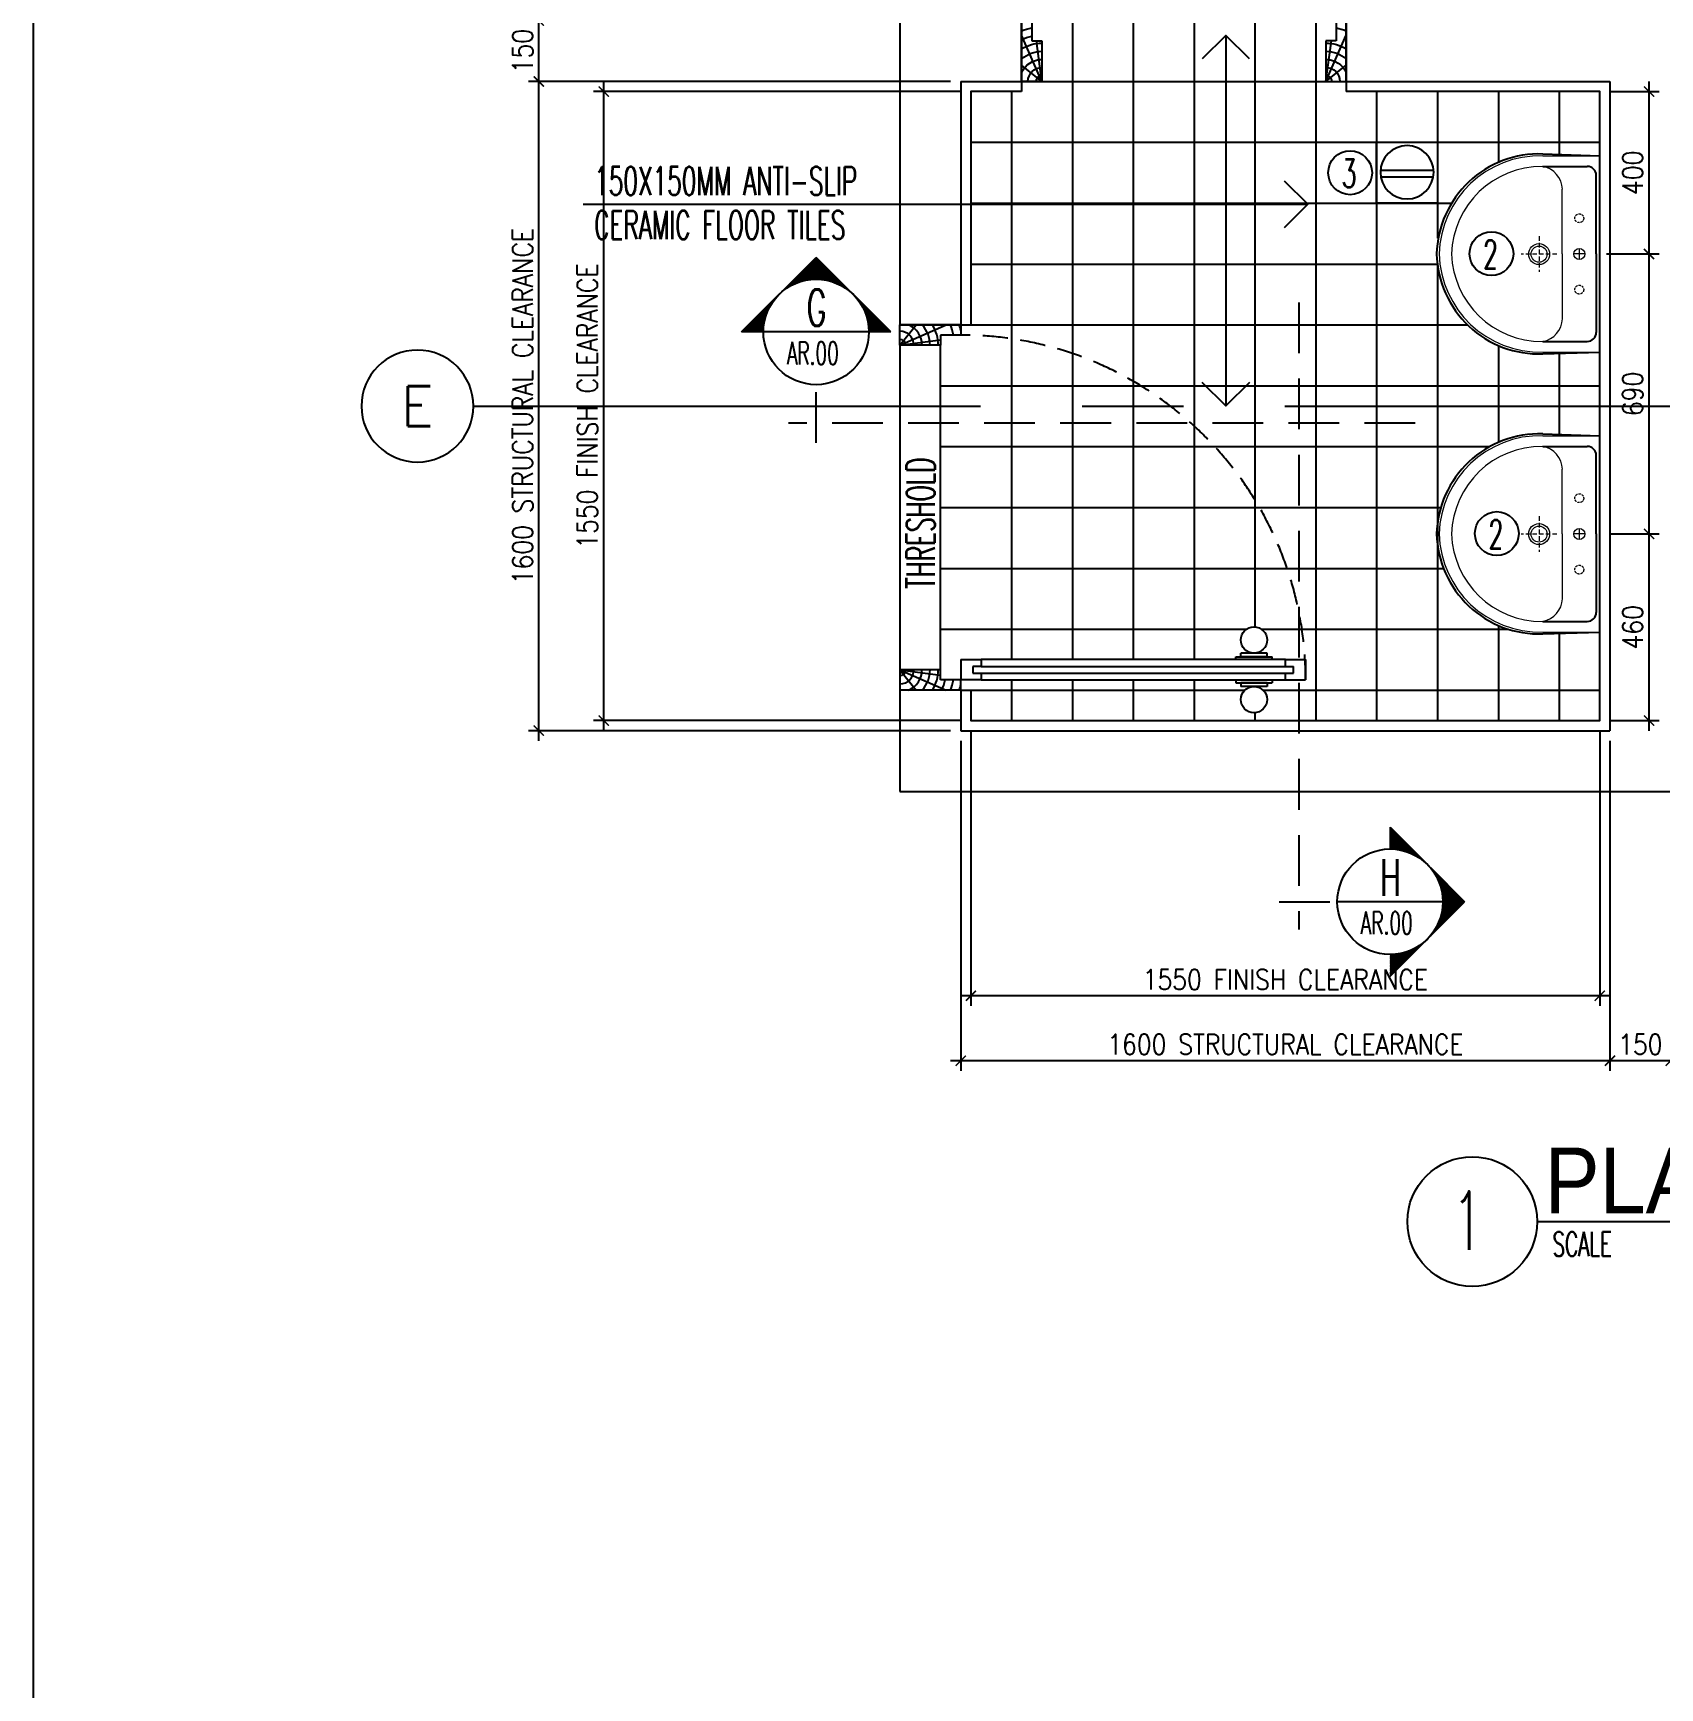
# Model space of a CAD drawing. Extents: x -233600 to -204723, y 196485 to 216410.
# Drawn here: x -233600 to -229590, y 208932 to 213010 of the extents above; entities that cross this region are included whole.
import ezdxf
from ezdxf.enums import TextEntityAlignment as Align

# ---------------------------------------------------------------- set-up
doc = ezdxf.new("R2010")
doc.units = 0
doc.header["$LTSCALE"] = 500
doc.header["$MEASUREMENT"] = 0
for name, pattern in [('CENTERX2', [4, 2.5, -0.5, 0.5, -0.5]), ('DASHED', [0.75, 0.5, -0.25]), ('HIDDEN', [0.375, 0.25, -0.125])]:
    doc.linetypes.add(name, pattern=pattern)
doc.layers.get('0').update_dxf_attribs({"linetype": 'CONTINUOUS'})
doc.layers.get('DEFPOINTS').update_dxf_attribs({"linetype": 'CONTINUOUS'})
for name, color, linetype in [('AX-CR', 2, 'CONTINUOUS'), ('AX-TXT', 2, 'CONTINUOUS'), ('AXES', 11, 'CENTERX2'), ('DIM-NEW', 4, 'CONTINUOUS'), ('Dimout', 4, 'CONTINUOUS'), ('DOOR', 2, 'CONTINUOUS'), ('DW', 7, 'CONTINUOUS'), ('ELE', 3, 'CONTINUOUS'), ('ELEV-MARK', 6, 'CONTINUOUS'), ('FIX', 2, 'CONTINUOUS'), ('Plaster', 7, 'CONTINUOUS'), ('SANI', 2, 'CONTINUOUS'), ('Tile', 5, 'CONTINUOUS'), ('TITLE', 1, 'CONTINUOUS'), ('TXT', 2, 'CONTINUOUS'), ('TXT1', 2, 'CONTINUOUS'), ('WALL', 6, 'CONTINUOUS'), ('WallPartition', 2, 'CONTINUOUS')]:
    doc.layers.add(name, color=color, linetype=linetype)
doc.styles.add('DIM', font='simplex.shx', dxfattribs={"width": 0.85})
doc.styles.add('ROMANS', font='romans.shx', dxfattribs={"width": 0.6})
doc.styles.add('TTXT', font='swisse.ttf', dxfattribs={"width": 0.9})
doc.dimstyles.new('DIM1-25', dxfattribs={"dimscale": 25, "dimtxt": 2, "dimasz": 1, "dimexe": 1, "dimexo": 1, "dimgap": 0.6, "dimtad": 1, "dimdec": 0, "dimdsep": 46, "dimtxsty": 'DIM', "dimblk1": 'ARCHTICK', "dimblk2": 'ARCHTICK', "dimsah": 1, "dimcen": 0.09, "dimdle": 1, "dimclrd": 256, "dimclrt": 2, "dimadec": 0, "dimazin": 0, "dimtfac": 1, "dimtdec": 0, "dimtix": 1, "dimtmove": 1, "dimatfit": 3, "dimldrblk": 'ARCHTICK', "dimfxl": 0, "dimtvp": 2, "dimtolj": 1, "dimtzin": 0, "dimarcsym": 0})

# ---------------------------------------------------------------- blocks, each defined once
blk = doc.blocks.new('A0-BOX')
at = {"layer": 'TITLE'}
blk.add_line((0, 79.7), (0, 0), dxfattribs=at)
blk = doc.blocks.new('_ARCHTICK')
at = {"color": 0, "linetype": 'ByBlock', "const_width": 0.15}
blk.add_lwpolyline([(-0.5, -0.5), (0.5, 0.5)], dxfattribs=at)
blk = doc.blocks.new('*D58')
at = {"layer": 'DEFPOINTS', "color": 0}
for p in [(-229713.6, 211290.9), (-229563.6, 211290.9), (-229713.6, 210477.6)]:
    blk.add_point(p, dxfattribs=at)
at = {"layer": 'Dimout', "color": 0, "lineweight": -2}
for p, q in [((-229713.6, 211265.9), (-229713.6, 210452.6)), ((-229563.6, 211265.9), (-229563.6, 210452.6))]:
    blk.add_line(p, q, dxfattribs=at)
at = {"layer": 'Dimout', "lineweight": -2}
blk.add_line((-229538.6, 210477.6), (-229738.6, 210477.6), dxfattribs=at)
at = {"layer": 'Dimout', "lineweight": -2, "xscale": 25, "yscale": 25, "zscale": 25, "rotation": 180}
blk.add_blockref('_ARCHTICK', (-229713.6, 210477.6), dxfattribs=at)
at = {"layer": 'Dimout', "lineweight": -2, "xscale": 25, "yscale": 25, "zscale": 25}
blk.add_blockref('_ARCHTICK', (-229563.6, 210477.6), dxfattribs=at)
at = {"layer": 'Dimout', "color": 2, "insert": (-229638.6, 210517.6), "char_height": 50, "attachment_point": 5, "style": 'DIM'}
blk.add_mtext('\\A1;150', dxfattribs=at)
blk = doc.blocks.new('DOOR80')
at = {"layer": 'DOOR', "color": 0, "linetype": 'ByBlock'}
for p, q in [((-75, 850), (-75, 900)), ((-75, 900), (-25, 900)), ((-25, 900), (-75, 900)), ((-25, 850), (-25, 900)), ((-58, 850), (-58, 870)), ((-42, 870), (-58, 870)), ((-42, 850), (-42, 870)), ((-82.2, 727.6), (-82.2, 817.6)), ((-75, 817.6), (-82.2, 817.6)), ((-58, 850), (-75, 850)), ((-25, 850), (-42, 850)), ((-25, 817.6), (-17.8, 817.6)), ((-17.8, 727.6), (-17.8, 817.6)), ((-91.2, 805), (-91.2, 740.2)), ((-82.2, 805), (-91.2, 805)), ((-82.2, 805), (-82.2, 740.2)), ((-17.8, 805), (-17.8, 740.2)), ((-17.8, 805), (-8.8, 805)), ((-8.8, 805), (-8.8, 740.2)), ((-82.2, 740.2), (-91.2, 740.2)), ((-17.8, 740.2), (-8.8, 740.2)), ((-75, 727.6), (-82.2, 727.6)), ((-25, 727.6), (-17.8, 727.6)), ((-75, 200), (-58, 200)), ((-75, 150), (-75, 200)), ((-58, 200), (-58, 180)), ((-58, 180), (-42, 180)), ((-42, 200), (-25, 200)), ((-42, 180), (-42, 200)), ((-25, 200), (-25, 150)), ((-800, 150), (-800, 0)), ((-800, 150), (-775, 150)), ((-800, 0), (-800, 150)), ((-775, 150), (-775, 100)), ((-75, 150), (-25, 150)), ((0, 150), (-25, 150)), ((-25, 150), (-25, 100)), ((0, 0), (0, 150)), ((0, 150), (0, 0)), ((-775, 100), (-750, 100)), ((-750, 100), (-750, 0)), ((-50, 100), (-50, 0)), ((-25, 100), (-50, 100)), ((-750, 0), (-800, 0)), ((-50, 0), (0, 0))]:
    blk.add_line(p, q, dxfattribs=at)
at = {"layer": 'DOOR', "linetype": 'ByBlock'}
for p, q in [((-75, 850), (-75, 200)), ((-58, 200), (-58, 850)), ((-42, 200), (-42, 850)), ((-25, 200), (-25, 850))]:
    blk.add_line(p, q, dxfattribs=at)
at = {"layer": 'DOOR', "color": 9, "linetype": 'ByBlock'}
for p, q in [((-750, 0), (-800, 113.7)), ((-750, 0), (-763.4, 100)), ((-50, 0), (0, 113.7)), ((-50, 0), (-36.6, 100)), ((-750, 0), (-800, 40.1)), ((-50, 0), (0, 40.1))]:
    blk.add_line(p, q, dxfattribs=at)
at = {"layer": 'DOOR', "color": 0, "linetype": 'ByBlock'}
for centre in [(-123.5, 772.6), (23.5, 772.6)]:
    blk.add_circle(centre, 32.4, dxfattribs=at)
at = {"layer": 'DOOR', "linetype": 'HIDDEN', "ltscale": 0.5}
blk.add_arc((-25, 150), 750, 90, 180, dxfattribs=at)
at = {"layer": 'DOOR', "color": 9, "linetype": 'ByBlock'}
for centre, radius, start, end in [((-750, 0), 154.4, 103.7142, 108.8947), ((-750, 0), 134.4, 100.72, 111.8402), ((-50, 0), 134.4, 68.1598, 79.28), ((-50, 0), 154.4, 71.1053, 76.2858), ((-750, 0), 94.4, 90, 121.9818), ((-50, 0), 94.4, 58.0182, 90), ((-50, 0), 114.4, 64.0838, 77.3774), ((-750, 0), 74.4, 90, 132.2236), ((-750, 0), 54.4, 90, 156.7926), ((-50, 0), 74.4, 47.7764, 90), ((-50, 0), 54.4, 23.2074, 90), ((-750, 0), 34.4, 90, 180), ((-750, 0), 14.4, 90, 180), ((-50, 0), 34.4, 0, 90), ((-50, 0), 14.4, 0, 90)]:
    blk.add_arc(centre, radius, start, end, dxfattribs=at)
blk = doc.blocks.new('A$C67076F16')
at = {"layer": 'DIM-NEW'}
for p, q in [((0.0138, 0.1136), (0.1863, 0.1136)), ((0.0127, 0.0913), (0.1876, 0.0913))]:
    blk.add_line(p, q, dxfattribs=at)
at = {"layer": 'DW'}
blk.add_lwpolyline([(0, 0.2), (0, 0), (0.2, 0), (0.2, 0.2)], close=True, dxfattribs=at)
at = {"layer": 'FIX', "color": 2}
blk.add_circle((0.1, 0.0983), 0.0876, dxfattribs=at)
blk = doc.blocks.new('*X5')
at = {"color": 0}
for p, q in [((14608, 7877), (14819, 8088)), ((14625, 7890), (14821, 8086)), ((14637, 7899), (14823, 8084)), ((14647, 7905), (14825, 8082)), ((14656, 7910), (14826, 8081)), ((14664, 7915), (14828, 8079)), ((14671, 7919), (14830, 8077)), ((14678, 7922), (14832, 8075)), ((14685, 7925), (14833, 8073)), ((14691, 7928), (14835, 8072)), ((14697, 7930), (14837, 8070)), ((14703, 7933), (14839, 8068)), ((14709, 7935), (14841, 8066)), ((14714, 7937), (14842, 8065)), ((14719, 7938), (14844, 8063)), ((14725, 7940), (14846, 8061)), ((14730, 7941), (14848, 8059)), ((14734, 7943), (14849, 8058)), ((14739, 7944), (14851, 8056)), ((14744, 7945), (14853, 8054)), ((14749, 7946), (14855, 8052)), ((14753, 7947), (14856, 8051)), ((14757, 7948), (14858, 8049)), ((14762, 7949), (14860, 8047)), ((14766, 7950), (14862, 8045)), ((14770, 7950), (14863, 8043)), ((14774, 7951), (14865, 8042)), ((14778, 7951), (14867, 8040)), ((14782, 7952), (14869, 8038)), ((14786, 7952), (14871, 8036)), ((14790, 7953), (14872, 8035)), ((14794, 7953), (14874, 8033)), ((14798, 7953), (14876, 8031)), ((14802, 7953), (14878, 8029)), ((14805, 7954), (14879, 8028)), ((14809, 7954), (14881, 8026)), ((14813, 7954), (14883, 8024)), ((14816, 7954), (14885, 8022)), ((14820, 7954), (14886, 8020)), ((14823, 7954), (14888, 8019)), ((14827, 7954), (14890, 8017)), ((14830, 7954), (14892, 8015)), ((14834, 7953), (14894, 8013)), ((14837, 7953), (14895, 8012)), ((14840, 7953), (14897, 8010)), ((14844, 7953), (14899, 8008)), ((14847, 7953), (14901, 8006)), ((14850, 7952), (14902, 8005)), ((14853, 7952), (14904, 8003)), ((14856, 7952), (14906, 8001)), ((14860, 7951), (14908, 7999)), ((14863, 7951), (14909, 7997)), ((14866, 7950), (14911, 7996)), ((14869, 7950), (14913, 7994)), ((14872, 7949), (14915, 7992)), ((14875, 7949), (14917, 7990)), ((14878, 7948), (14918, 7989)), ((14881, 7948), (14920, 7987)), ((14884, 7947), (14922, 7985)), ((14887, 7947), (14924, 7983)), ((14890, 7946), (14925, 7982)), ((14893, 7945), (14927, 7980)), ((14895, 7945), (14929, 7978)), ((14898, 7944), (14931, 7976)), ((14901, 7943), (14932, 7974)), ((14904, 7942), (14934, 7973)), ((14907, 7942), (14936, 7971)), ((14909, 7941), (14938, 7969)), ((14912, 7940), (14939, 7967)), ((14915, 7939), (14941, 7966)), ((14917, 7938), (14943, 7964)), ((14920, 7937), (14945, 7962)), ((14923, 7937), (14947, 7960)), ((14925, 7936), (14948, 7959)), ((14928, 7935), (14950, 7957)), ((14931, 7934), (14952, 7955)), ((14933, 7933), (14954, 7953)), ((14936, 7932), (14955, 7952)), ((14938, 7931), (14957, 7950)), ((14941, 7930), (14959, 7948)), ((14943, 7929), (14961, 7946)), ((14946, 7928), (14962, 7944)), ((14948, 7927), (14964, 7943)), ((14951, 7926), (14966, 7941)), ((14953, 7925), (14968, 7939)), ((14956, 7923), (14970, 7937)), ((14958, 7922), (14971, 7936)), ((14960, 7921), (14973, 7934)), ((14963, 7920), (14975, 7932)), ((14965, 7919), (14977, 7930)), ((14967, 7918), (14978, 7929)), ((14970, 7916), (14980, 7927)), ((14972, 7915), (14982, 7925)), ((14974, 7914), (14984, 7923)), ((14977, 7913), (14985, 7921)), ((14979, 7911), (14987, 7920)), ((14981, 7910), (14989, 7918)), ((14983, 7909), (14991, 7916)), ((14986, 7908), (14993, 7914)), ((14988, 7906), (14994, 7913)), ((14990, 7905), (14996, 7911)), ((14992, 7903), (14998, 7909)), ((14994, 7902), (15000, 7907)), ((14997, 7901), (15001, 7906)), ((14999, 7899), (15003, 7904)), ((15001, 7898), (15005, 7902)), ((15003, 7896), (15007, 7900)), ((15005, 7895), (15008, 7898)), ((15007, 7894), (15010, 7897)), ((15009, 7892), (15012, 7895)), ((15011, 7891), (15014, 7893)), ((15013, 7889), (15016, 7891)), ((15015, 7888), (15017, 7890)), ((15017, 7886), (15019, 7888)), ((15019, 7884), (15021, 7886)), ((15021, 7883), (15023, 7884)), ((15023, 7881), (15024, 7883)), ((15025, 7880), (15026, 7881)), ((15027, 7878), (15028, 7879)), ((15029, 7877), (15030, 7877)), ((15031, 7875), (15031, 7875)), ((15033, 7873), (15033, 7874)), ((15035, 7872), (15035, 7872)), ((15036, 7870), (15037, 7870)), ((15038, 7868), (15038, 7868)), ((15040, 7867), (15040, 7867)), ((15042, 7865), (15042, 7865)), ((15044, 7863), (15044, 7863)), ((15046, 7861), (15046, 7861)), ((15047, 7860), (15047, 7860)), ((15051, 7856), (15051, 7856)), ((15053, 7854), (15053, 7854)), ((15054, 7852), (15054, 7853)), ((14360, 7629), (14571, 7839)), ((14364, 7629), (14557, 7822)), ((14368, 7629), (14549, 7810)), ((14371, 7629), (14542, 7800)), ((14375, 7629), (14537, 7791)), ((14378, 7629), (14533, 7783)), ((14382, 7629), (14529, 7776)), ((14385, 7629), (14525, 7769)), ((14389, 7629), (14522, 7762)), ((14392, 7629), (14519, 7756)), ((14396, 7629), (14517, 7750)), ((15056, 7851), (15056, 7851)), ((15058, 7849), (15058, 7849)), ((15059, 7847), (15060, 7847)), ((15061, 7845), (15061, 7845)), ((15063, 7843), (15063, 7844)), ((15064, 7841), (15065, 7842)), ((15066, 7839), (15067, 7840)), ((15068, 7837), (15069, 7838)), ((15069, 7836), (15070, 7837)), ((15071, 7834), (15072, 7835)), ((15072, 7832), (15074, 7833)), ((15074, 7830), (15076, 7831)), ((15076, 7828), (15077, 7830)), ((15077, 7826), (15079, 7828)), ((15079, 7824), (15081, 7826)), ((15080, 7822), (15083, 7824)), ((15082, 7820), (15084, 7822)), ((15083, 7818), (15086, 7821)), ((15085, 7815), (15088, 7819)), ((15086, 7813), (15090, 7817)), ((15087, 7811), (15092, 7815)), ((15089, 7809), (15093, 7814)), ((15090, 7807), (15095, 7812)), ((15092, 7805), (15097, 7810)), ((15093, 7803), (15099, 7808)), ((15094, 7801), (15100, 7807)), ((15096, 7798), (15102, 7805)), ((15097, 7796), (15104, 7803)), ((15098, 7794), (15106, 7801)), ((15100, 7792), (15107, 7799)), ((15101, 7790), (15109, 7798)), ((15102, 7787), (15111, 7796)), ((15104, 7785), (15113, 7794)), ((15105, 7783), (15115, 7792)), ((15106, 7780), (15116, 7791)), ((15107, 7778), (15118, 7789)), ((15108, 7776), (15120, 7787)), ((15110, 7773), (15122, 7785)), ((15111, 7771), (15123, 7784)), ((15112, 7769), (15125, 7782)), ((15113, 7766), (15127, 7780)), ((15114, 7764), (15129, 7778)), ((15115, 7761), (15130, 7777)), ((15116, 7759), (15132, 7775)), ((15117, 7756), (15134, 7773)), ((15118, 7754), (15136, 7771)), ((15119, 7751), (15137, 7769)), ((15121, 7749), (15139, 7768)), ((15122, 7746), (15141, 7766)), ((15122, 7744), (15143, 7764)), ((15123, 7741), (15145, 7762)), ((15124, 7739), (15146, 7761)), ((15125, 7736), (15148, 7759)), ((15126, 7733), (15150, 7757)), ((15127, 7731), (15152, 7755)), ((15128, 7728), (15153, 7754)), ((15129, 7725), (15155, 7752)), ((15130, 7723), (15157, 7750)), ((14399, 7629), (14515, 7744)), ((14403, 7629), (14513, 7739)), ((14406, 7629), (14511, 7733)), ((14410, 7629), (14509, 7728)), ((14413, 7629), (14507, 7723)), ((14417, 7629), (14506, 7718)), ((14421, 7629), (14505, 7713)), ((14424, 7629), (14503, 7708)), ((14428, 7629), (14502, 7703)), ((14431, 7629), (14501, 7699)), ((14435, 7629), (14500, 7694)), ((14438, 7629), (14499, 7690)), ((14442, 7629), (14499, 7686)), ((14445, 7629), (14498, 7681)), ((14449, 7629), (14497, 7677)), ((14452, 7629), (14497, 7673)), ((14456, 7629), (14496, 7669)), ((14459, 7629), (14496, 7665)), ((14463, 7629), (14495, 7661)), ((14466, 7629), (14495, 7657)), ((14470, 7629), (14494, 7653)), ((14474, 7629), (14494, 7649)), ((15130, 7720), (15159, 7748)), ((15131, 7717), (15160, 7746)), ((15132, 7714), (15162, 7745)), ((15133, 7712), (15164, 7743)), ((15133, 7709), (15166, 7741)), ((15134, 7706), (15168, 7739)), ((15135, 7703), (15169, 7738)), ((15136, 7700), (15171, 7736)), ((15136, 7697), (15173, 7734)), ((15137, 7695), (15175, 7732)), ((15137, 7692), (15176, 7731)), ((15138, 7689), (15178, 7729)), ((15139, 7686), (15180, 7727)), ((15139, 7683), (15182, 7725)), ((15140, 7680), (15183, 7723)), ((15140, 7676), (15185, 7722)), ((15140, 7673), (15187, 7720)), ((15141, 7670), (15189, 7718)), ((15141, 7667), (15191, 7716)), ((15142, 7664), (15192, 7715)), ((15142, 7661), (15194, 7713)), ((15142, 7658), (15196, 7711)), ((15143, 7654), (15198, 7709)), ((15143, 7651), (15199, 7708)), ((15143, 7648), (15201, 7706)), ((15143, 7644), (15203, 7704)), ((15143, 7641), (15205, 7702)), ((15143, 7637), (15206, 7700)), ((15143, 7634), (15208, 7699)), ((15144, 7631), (15210, 7697)), ((15145, 7629), (15212, 7695)), ((15149, 7629), (15214, 7693)), ((15152, 7629), (15215, 7692)), ((15156, 7629), (15217, 7690)), ((15159, 7629), (15219, 7688)), ((15163, 7629), (15221, 7686)), ((15167, 7629), (15222, 7685)), ((15170, 7629), (15224, 7683)), ((15174, 7629), (15226, 7681)), ((15177, 7629), (15228, 7679)), ((15181, 7629), (15229, 7678)), ((15184, 7629), (15231, 7676)), ((15188, 7629), (15233, 7674)), ((15191, 7629), (15235, 7672)), ((15195, 7629), (15236, 7670)), ((15198, 7629), (15238, 7669)), ((15202, 7629), (15240, 7667)), ((15205, 7629), (15242, 7665)), ((15209, 7629), (15244, 7663)), ((15212, 7629), (15245, 7662)), ((15216, 7629), (15247, 7660)), ((15220, 7629), (15249, 7658)), ((15223, 7629), (15251, 7656)), ((15227, 7629), (15252, 7655)), ((15230, 7629), (15254, 7653)), ((15234, 7629), (15256, 7651)), ((15237, 7629), (15258, 7649)), ((15241, 7629), (15259, 7647)), ((14477, 7629), (14494, 7646)), ((14481, 7629), (14494, 7642)), ((14484, 7629), (14494, 7638)), ((14488, 7629), (14494, 7635)), ((14491, 7629), (14494, 7631)), ((15244, 7629), (15261, 7646)), ((15248, 7629), (15263, 7644)), ((15251, 7629), (15265, 7642)), ((15255, 7629), (15267, 7640)), ((15258, 7629), (15268, 7639)), ((15262, 7629), (15270, 7637)), ((15266, 7629), (15272, 7635)), ((15269, 7629), (15274, 7633)), ((15273, 7629), (15275, 7632)), ((15276, 7629), (15277, 7630))]:
    blk.add_line(p, q, dxfattribs=at)
blk = doc.blocks.new('*D59')
at = {"layer": 'DEFPOINTS', "color": 0}
for p in [(-231313.6, 211290.9), (-229713.6, 211290.9), (-231313.6, 210477.6)]:
    blk.add_point(p, dxfattribs=at)
at = {"layer": 'Dimout', "color": 0, "lineweight": -2}
for p, q in [((-231313.6, 211265.9), (-231313.6, 210452.6)), ((-229713.6, 211265.9), (-229713.6, 210452.6))]:
    blk.add_line(p, q, dxfattribs=at)
at = {"layer": 'Dimout', "lineweight": -2}
blk.add_line((-229688.6, 210477.6), (-231338.6, 210477.6), dxfattribs=at)
at = {"layer": 'Dimout', "lineweight": -2, "xscale": 25, "yscale": 25, "zscale": 25, "rotation": 180}
blk.add_blockref('_ARCHTICK', (-231313.6, 210477.6), dxfattribs=at)
at = {"layer": 'Dimout', "lineweight": -2, "xscale": 25, "yscale": 25, "zscale": 25}
blk.add_blockref('_ARCHTICK', (-229713.6, 210477.6), dxfattribs=at)
at = {"layer": 'Dimout', "color": 2, "insert": (-230513.6, 210517.6), "char_height": 50, "attachment_point": 5, "style": 'DIM'}
blk.add_mtext('\\A1;1600 STRUCTURAL CLEARANCE', dxfattribs=at)
blk = doc.blocks.new('*D60')
at = {"layer": 'DEFPOINTS', "color": 0}
for p in [(-231288.6, 211315.9), (-229738.6, 211315.9), (-231288.6, 210637.6)]:
    blk.add_point(p, dxfattribs=at)
at = {"layer": 'Dimout', "color": 0, "lineweight": -2}
for p, q in [((-231288.6, 211290.9), (-231288.6, 210612.6)), ((-229738.6, 211290.9), (-229738.6, 210612.6))]:
    blk.add_line(p, q, dxfattribs=at)
at = {"layer": 'Dimout', "lineweight": -2}
blk.add_line((-229713.6, 210637.6), (-231313.6, 210637.6), dxfattribs=at)
at = {"layer": 'Dimout', "lineweight": -2, "xscale": 25, "yscale": 25, "zscale": 25, "rotation": 180}
blk.add_blockref('_ARCHTICK', (-231288.6, 210637.6), dxfattribs=at)
at = {"layer": 'Dimout', "lineweight": -2, "xscale": 25, "yscale": 25, "zscale": 25}
blk.add_blockref('_ARCHTICK', (-229738.6, 210637.6), dxfattribs=at)
at = {"layer": 'Dimout', "color": 2, "insert": (-230513.6, 210677.6), "char_height": 50, "attachment_point": 5, "style": 'DIM'}
blk.add_mtext('\\A1;1550 FINISH CLEARANCE', dxfattribs=at)
blk = doc.blocks.new('*D46')
at = {"layer": 'DEFPOINTS', "color": 0}
for p in [(-232193.7, 212865.9), (-231288.6, 212865.9), (-231288.6, 211315.9)]:
    blk.add_point(p, dxfattribs=at)
at = {"layer": 'Dimout', "lineweight": -2}
blk.add_line((-232193.7, 211290.9), (-232193.7, 212890.9), dxfattribs=at)
at = {"layer": 'Dimout', "color": 0, "lineweight": -2}
for p, q in [((-231313.6, 212865.9), (-232218.7, 212865.9)), ((-231313.6, 211315.9), (-232218.7, 211315.9))]:
    blk.add_line(p, q, dxfattribs=at)
at = {"layer": 'Dimout', "lineweight": -2, "xscale": 25, "yscale": 25, "zscale": 25}
for p, rotation in [((-232193.7, 212865.9), 90), ((-232193.7, 211315.9), 270)]:
    blk.add_blockref('_ARCHTICK', p, dxfattribs=dict(at, rotation=rotation))
at = {"layer": 'Dimout', "color": 2, "insert": (-232233.7, 212090.9), "char_height": 50, "attachment_point": 5, "rotation": 90, "style": 'DIM'}
blk.add_mtext('\\A1;1550 FINISH CLEARANCE', dxfattribs=at)
blk = doc.blocks.new('*D44')
at = {"layer": 'DEFPOINTS', "color": 0}
for p in [(-232353.7, 213040.9), (-231313.6, 213040.9), (-231313.6, 212890.9)]:
    blk.add_point(p, dxfattribs=at)
at = {"layer": 'Dimout', "lineweight": -2}
blk.add_line((-232353.7, 212865.9), (-232353.7, 213065.9), dxfattribs=at)
at = {"layer": 'Dimout', "color": 0, "lineweight": -2}
for p, q in [((-231338.6, 213040.9), (-232378.7, 213040.9)), ((-231338.6, 212890.9), (-232378.7, 212890.9))]:
    blk.add_line(p, q, dxfattribs=at)
at = {"layer": 'Dimout', "lineweight": -2, "xscale": 25, "yscale": 25, "zscale": 25}
for p, rotation in [((-232353.7, 213040.9), 90), ((-232353.7, 212890.9), 270)]:
    blk.add_blockref('_ARCHTICK', p, dxfattribs=dict(at, rotation=rotation))
at = {"layer": 'Dimout', "color": 2, "insert": (-232393.7, 212965.9), "char_height": 50, "attachment_point": 5, "rotation": 90, "style": 'DIM'}
blk.add_mtext('\\A1;150', dxfattribs=at)
blk = doc.blocks.new('*D43')
at = {"layer": 'DEFPOINTS', "color": 0}
for p in [(-232353.7, 212890.9), (-231313.6, 212890.9), (-231313.6, 211290.9)]:
    blk.add_point(p, dxfattribs=at)
at = {"layer": 'Dimout', "color": 0, "lineweight": -2}
for p, q in [((-231338.6, 212890.9), (-232378.7, 212890.9)), ((-231338.6, 211290.9), (-232378.7, 211290.9))]:
    blk.add_line(p, q, dxfattribs=at)
at = {"layer": 'Dimout', "lineweight": -2}
blk.add_line((-232353.7, 211265.9), (-232353.7, 212915.9), dxfattribs=at)
at = {"layer": 'Dimout', "lineweight": -2, "xscale": 25, "yscale": 25, "zscale": 25}
for p, rotation in [((-232353.7, 212890.9), 90), ((-232353.7, 211290.9), 270)]:
    blk.add_blockref('_ARCHTICK', p, dxfattribs=dict(at, rotation=rotation))
at = {"layer": 'Dimout', "color": 2, "insert": (-232393.7, 212090.9), "char_height": 50, "attachment_point": 5, "rotation": 90, "style": 'DIM'}
blk.add_mtext('\\A1;1600 STRUCTURAL CLEARANCE', dxfattribs=at)
blk = doc.blocks.new('*D34')
at = {"layer": 'DEFPOINTS', "color": 0}
for p in [(-229738.6, 212865.9), (-229617.3, 212865.9), (-229747.4, 212465.8)]:
    blk.add_point(p, dxfattribs=at)
at = {"layer": 'Dimout', "lineweight": -2}
blk.add_line((-229617.3, 212440.8), (-229617.3, 212890.9), dxfattribs=at)
at = {"layer": 'Dimout', "color": 0, "lineweight": -2}
for p, q in [((-229713.6, 212865.9), (-229592.3, 212865.9)), ((-229722.4, 212465.8), (-229592.3, 212465.8))]:
    blk.add_line(p, q, dxfattribs=at)
at = {"layer": 'Dimout', "lineweight": -2, "xscale": 25, "yscale": 25, "zscale": 25}
for p, rotation in [((-229617.3, 212865.9), 90), ((-229617.3, 212465.8), 270)]:
    blk.add_blockref('_ARCHTICK', p, dxfattribs=dict(at, rotation=rotation))
at = {"layer": 'Dimout', "color": 2, "insert": (-229657.3, 212665.8), "char_height": 50, "attachment_point": 5, "rotation": 90, "style": 'DIM'}
blk.add_mtext('\\A1;400', dxfattribs=at)
blk = doc.blocks.new('*D33')
at = {"layer": 'DEFPOINTS', "color": 0}
for p in [(-229747.4, 212465.8), (-229617.3, 212465.8), (-229738.6, 211775.8)]:
    blk.add_point(p, dxfattribs=at)
at = {"layer": 'Dimout', "lineweight": -2}
blk.add_line((-229617.3, 211750.8), (-229617.3, 212490.8), dxfattribs=at)
at = {"layer": 'Dimout', "color": 0, "lineweight": -2}
for p, q in [((-229722.4, 212465.8), (-229592.3, 212465.8)), ((-229713.6, 211775.8), (-229592.3, 211775.8))]:
    blk.add_line(p, q, dxfattribs=at)
at = {"layer": 'Dimout', "lineweight": -2, "xscale": 25, "yscale": 25, "zscale": 25}
for p, rotation in [((-229617.3, 212465.8), 90), ((-229617.3, 211775.8), 270)]:
    blk.add_blockref('_ARCHTICK', p, dxfattribs=dict(at, rotation=rotation))
at = {"layer": 'Dimout', "color": 2, "insert": (-229657.3, 212120.8), "char_height": 50, "attachment_point": 5, "rotation": 90, "style": 'DIM'}
blk.add_mtext('\\A1;690', dxfattribs=at)
blk = doc.blocks.new('*D32')
at = {"layer": 'DEFPOINTS', "color": 0}
for p in [(-229738.6, 211775.8), (-229617.3, 211775.8), (-229738.6, 211315.9)]:
    blk.add_point(p, dxfattribs=at)
at = {"layer": 'Dimout', "lineweight": -2}
blk.add_line((-229617.3, 211290.9), (-229617.3, 211800.8), dxfattribs=at)
at = {"layer": 'Dimout', "color": 0, "lineweight": -2}
for p, q in [((-229713.6, 211775.8), (-229592.3, 211775.8)), ((-229713.6, 211315.9), (-229592.3, 211315.9))]:
    blk.add_line(p, q, dxfattribs=at)
at = {"layer": 'Dimout', "lineweight": -2, "xscale": 25, "yscale": 25, "zscale": 25}
for p, rotation in [((-229617.3, 211775.8), 90), ((-229617.3, 211315.9), 270)]:
    blk.add_blockref('_ARCHTICK', p, dxfattribs=dict(at, rotation=rotation))
at = {"layer": 'Dimout', "color": 2, "insert": (-229657.3, 211545.8), "char_height": 50, "attachment_point": 5, "rotation": 90, "style": 'DIM'}
blk.add_mtext('\\A1;460', dxfattribs=at)
blk = doc.blocks.new('AXU')
at = {"layer": 'AX-CR'}
blk.add_circle((0, 350), 350, dxfattribs=at)
at = {"layer": 'AX-TXT', "style": 'ROMANS'}
blk.add_attdef('AX', text='', height=250, dxfattribs=at).set_placement((0, 350), align=Align.MIDDLE)
blk = doc.blocks.new('DOOR90')
at = {"layer": 'DOOR', "color": 0, "linetype": 'ByBlock'}
for p, q in [((-150, 0), (-150, -25)), ((-150, 0), (0, 0)), ((0, -50), (0, 0)), ((-1000, -25), (-1000, -75)), ((-1000, -75), (-1000, -25)), ((-950, -25), (-1000, -25)), ((-950, -25), (-950, -42)), ((-917.6, -25), (-917.6, -17.8)), ((-827.6, -17.8), (-917.6, -17.8)), ((-905, -17.8), (-905, -8.8)), ((-905, -8.8), (-840.2, -8.8)), ((-905, -17.8), (-840.2, -17.8)), ((-840.2, -17.8), (-840.2, -8.8)), ((-827.6, -25), (-827.6, -17.8)), ((-200, -42), (-200, -25)), ((-200, -25), (-150, -25)), ((-150, -75), (-150, -25)), ((-150, -25), (-100, -25)), ((-100, -25), (-100, -50)), ((-950, -75), (-1000, -75)), ((-970, -42), (-970, -58)), ((-950, -42), (-970, -42)), ((-950, -58), (-970, -58)), ((-950, -58), (-950, -75)), ((-917.6, -75), (-917.6, -82.2)), ((-827.6, -75), (-827.6, -82.2)), ((-180, -42), (-200, -42)), ((-200, -75), (-200, -58)), ((-200, -58), (-180, -58)), ((-150, -75), (-200, -75)), ((-180, -58), (-180, -42)), ((-100, -50), (0, -50)), ((-827.6, -82.2), (-917.6, -82.2)), ((-905, -82.2), (-905, -91.2)), ((-905, -82.2), (-840.2, -82.2)), ((-905, -91.2), (-840.2, -91.2)), ((-840.2, -82.2), (-840.2, -91.2)), ((-100, -850), (0, -850)), ((-100, -875), (-100, -850)), ((0, -850), (0, -900)), ((-150, -900), (-150, -875)), ((-150, -875), (-100, -875)), ((0, -900), (-150, -900)), ((-150, -900), (0, -900))]:
    blk.add_line(p, q, dxfattribs=at)
at = {"layer": 'DOOR', "color": 9, "linetype": 'ByBlock'}
for p, q in [((0, -50), (-113.7, 0)), ((0, -50), (-40.1, 0)), ((0, -50), (-100, -36.6)), ((0, -850), (-113.7, -900)), ((0, -850), (-100, -863.4)), ((0, -850), (-40.1, -900))]:
    blk.add_line(p, q, dxfattribs=at)
at = {"layer": 'DOOR', "linetype": 'ByBlock'}
for p, q in [((-200, -25), (-950, -25)), ((-200, -42), (-950, -42)), ((-200, -58), (-950, -58)), ((-950, -75), (-200, -75))]:
    blk.add_line(p, q, dxfattribs=at)
at = {"layer": 'DOOR', "color": 0, "linetype": 'ByBlock'}
for centre in [(-872.6, 23.5), (-872.6, -123.5)]:
    blk.add_circle(centre, 32.4, dxfattribs=at)
at = {"layer": 'DOOR', "color": 9, "linetype": 'ByBlock'}
for centre, radius, start, end in [((0, -50), 154.4, 161.1053, 166.2858), ((0, -50), 134.4, 158.1598, 169.28), ((0, -50), 94.4, 148.0182, 180), ((0, -50), 74.4, 137.7764, 180), ((0, -50), 114.4, 154.0838, 167.3774), ((0, -50), 54.4, 113.2074, 180), ((0, -50), 34.4, 90, 180), ((0, -50), 14.4, 90, 180), ((0, -850), 94.4, 180, 211.9818), ((0, -850), 74.4, 180, 222.2236), ((0, -850), 54.4, 180, 246.7926), ((0, -850), 34.4, 180, 270), ((0, -850), 14.4, 180, 270), ((0, -850), 154.4, 193.7142, 198.8947), ((0, -850), 134.4, 190.72, 201.8402)]:
    blk.add_arc(centre, radius, start, end, dxfattribs=at)
at = {"layer": 'DOOR', "linetype": 'HIDDEN', "ltscale": 0.5}
blk.add_arc((-150, -25), 850, 180, 270, dxfattribs=at)
blk = doc.blocks.new('LAV1')
at = {"layer": 'FIX', "linetype": 'DASHED', "lineweight": 20, "ltscale": 0.05}
for p, q in [((-0.5, 170), (-0.5, 270)), ((-0.5, 170), (-0.5, 270)), ((49.5, 220), (-50.5, 220))]:
    blk.add_line(p, q, dxfattribs=at)
at = {"layer": 'FIX', "linetype": 'ByBlock', "ltscale": 0.3}
for p, q in [((-280, 210), (-275, 50)), ((-245, 210), (-245, 85)), ((245, 210), (245, 85)), ((280, 210), (275, 50)), ((0, 60), (-220.2, 60)), ((0, 60), (220.2, 60))]:
    blk.add_line(p, q, dxfattribs=at)
at = {"layer": 'FIX', "linetype": 'Continuous', "lineweight": 20}
for p, q in [((-275, 210), (-275, 50)), ((275, 210), (275, 50)), ((0, 155), (-181.4, 155)), ((0, 155), (181.4, 155)), ((0, 50), (-275, 50)), ((0, 50), (-252.5, 50)), ((0, 50), (252.5, 50)), ((0, 50), (275, 50))]:
    blk.add_line(p, q, dxfattribs=at)
at = {"layer": 'FIX', "lineweight": 20}
for p, q in [((15.6, 107.5), (-15.5, 107.5)), ((0, 92), (0, 123))]:
    blk.add_line(p, q, dxfattribs=at)
for centre, radius in [((-0.5, 220), 29.5), ((-0.5, 220), 22.5), ((0, 107.5), 15.5)]:
    blk.add_circle(centre, radius, dxfattribs=at)
at = {"layer": 'FIX', "linetype": 'HIDDEN', "lineweight": 20, "ltscale": 0.05}
for centre in [(-100, 107.5), (100, 107.5)]:
    blk.add_circle(centre, 12.4, dxfattribs=at)
at = {"layer": 'FIX', "linetype": 'ByBlock', "ltscale": 0.3}
for centre, radius, start, end in [((6.9, 220), 287, 91.3776, 182.0064), ((-6.9, 220), 287, 357.9936, 88.6224), ((-220.1, 84.9), 24.9, 179.7021, 269.9486), ((220.1, 84.9), 24.9, 270.0514, 0.2979)]:
    blk.add_arc(centre, radius, start, end, dxfattribs=at)
at = {"layer": 'FIX', "linetype": 'Continuous', "lineweight": 20}
for centre, radius, start, end in [((8.4, 216.7), 283.4, 91.6988, 181.351), ((7.6, 212.5), 252.7, 91.7328, 180.4884), ((-8.4, 216.7), 283.4, 358.649, 88.3012), ((-7.6, 212.5), 252.7, 359.5116, 88.2672), ((-179.2, 221.8), 66.9, 190.2006, 268.0786), ((179.2, 221.8), 66.9, 271.9214, 349.7994)]:
    blk.add_arc(centre, radius, start, end, dxfattribs=at)

msp = doc.modelspace()

# ---------------------------------------------------------------- linework, layer by layer
at = {"layer": 'AXES'}
msp.add_line((-232514.8, 212090.9), (-226003.1, 212090.9), dxfattribs=at)
at = {"layer": 'ELE'}
for p, q in [((-230660.3, 213004.4), (-230660.3, 212091.3)), ((-232243.9, 212588.4), (-230458.4, 212588.4)), ((-231463.6, 212240.9), (-231463.6, 211440.9)), ((-231363.6, 211440.9), (-231363.6, 212240.9))]:
    msp.add_line(p, q, dxfattribs=at)
at = {"layer": 'ELEV-MARK', "color": 6}
for p, q in [((-231854, 212273.6), (-231670.2, 212457.4)), ((-231486.3, 212273.6), (-231670.2, 212457.4)), ((-231800.2, 212273.6), (-231854, 212273.6)), ((-231540.2, 212273.6), (-231800.2, 212273.6)), ((-231486.3, 212273.6), (-231540.2, 212273.6)), ((-230255.6, 211053.1), (-230071.7, 210869.3)), ((-230255.6, 211053.1), (-230255.6, 210999.3)), ((-230125.6, 210869.3), (-230385.6, 210869.3)), ((-230255.6, 210685.5), (-230071.7, 210869.3))]:
    msp.add_line(p, q, dxfattribs=at)
at = {"layer": 'ELEV-MARK', "color": 6, "linetype": 'HIDDEN'}
for p, q in [((-230480.1, 212346.1), (-230480.1, 210800.8)), ((-231670.2, 212000.2), (-231670.2, 212143.6)), ((-230193.3, 212049), (-231738.6, 212049)), ((-230528.9, 210869.3), (-230385.6, 210869.3))]:
    msp.add_line(p, q, dxfattribs=at)
at = {"layer": 'ELEV-MARK', "color": 6}
for centre in [(-231670.2, 212273.6), (-230255.6, 210869.3)]:
    msp.add_circle(centre, 130, dxfattribs=at)
at = {"layer": 'FIX', "color": 2}
for centre in [(-230353.9, 212665.9), (-230005.6, 212466.3), (-229992.4, 211776.7)]:
    msp.add_circle(centre, 54, dxfattribs=at)
at = {"layer": 'Plaster'}
for p, q in [((-231163.6, 212890.9), (-231163.6, 212865.9)), ((-230363.6, 212890.9), (-230363.6, 212865.9)), ((-231313.6, 212290.9), (-231288.6, 212290.9)), ((-231313.6, 211390.9), (-231288.6, 211390.9))]:
    msp.add_line(p, q, dxfattribs=at)
for points in [[(-231163.6, 212865.9), (-231288.6, 212865.9), (-231288.6, 212290.9)], [(-231288.6, 211390.9), (-231288.6, 211315.9), (-229738.6, 211315.9), (-229738.6, 212865.9), (-230363.6, 212865.9)]]:
    msp.add_lwpolyline(points, dxfattribs=at)
at = {"layer": 'SANI', "color": 6}
msp.add_line((-229892.8, 210080.9), (-228058.2, 210080.9), dxfattribs=at)
at = {"layer": 'Tile'}
for p, q in [((-230888.6, 214465.9), (-230888.6, 211465.9)), ((-230738.6, 214465.9), (-230738.6, 211465.9)), ((-230588.6, 213893.5), (-230588.6, 211546.7)), ((-230438.6, 213893.5), (-230438.6, 211315.9)), ((-231038.6, 213631.1), (-231038.6, 211465.9)), ((-231163.6, 212890.9), (-230363.6, 212890.9)), ((-231188.6, 212865.9), (-231188.6, 211465.9)), ((-230288.6, 212865.9), (-230288.6, 211315.9)), ((-230138.6, 212865.9), (-230138.6, 212504.4)), ((-229988.6, 212865.9), (-229988.6, 212690.6)), ((-229838.6, 212865.9), (-229838.6, 212709.9)), ((-231288.6, 212740.9), (-229738.6, 212740.9)), ((-231288.6, 212590.9), (-230103.6, 212590.9)), ((-231288.6, 212440.9), (-230139.1, 212440.9)), ((-230138.6, 212437.3), (-230138.6, 211315.9)), ((-231288.6, 212290.9), (-230065.4, 212290.9)), ((-229988.6, 212239.1), (-229988.6, 212001.6)), ((-229838.6, 212219.7), (-229838.6, 212020.9)), ((-231363.6, 212140.9), (-229738.6, 212140.9)), ((-231363.6, 211990.9), (-230010.4, 211990.9)), ((-231363.6, 211840.9), (-230130.6, 211840.9)), ((-231363.6, 211690.9), (-230123.9, 211690.9)), ((-229988.6, 211550.1), (-229988.6, 211315.9)), ((-231363.6, 211540.9), (-230609.6, 211540.9)), ((-230572.3, 211540.9), (-229963.9, 211540.9)), ((-229838.6, 211530.7), (-229838.6, 211315.9)), ((-231288.6, 211390.9), (-230613.2, 211390.9)), ((-231188.6, 211415.9), (-231188.6, 211315.9)), ((-231038.6, 211415.9), (-231038.6, 211315.9)), ((-230888.6, 211415.9), (-230888.6, 211315.9)), ((-230738.6, 211415.9), (-230738.6, 211315.9)), ((-230568.7, 211390.9), (-229738.6, 211390.9)), ((-230588.6, 211335), (-230588.6, 211315.9))]:
    msp.add_line(p, q, dxfattribs=at)
at = {"layer": 'TITLE', "color": 6}
msp.add_circle((-230052.8, 210080.9), 160, dxfattribs=at)
at = {"layer": 'WALL'}
for p, q in [((-231463.6, 214795.4), (-231463.6, 212290.9)), ((-231313.6, 212890.9), (-231313.6, 212290.9)), ((-229713.6, 212890.9), (-229713.6, 211290.9)), ((-231463.6, 211390.9), (-231463.6, 211140.9)), ((-231313.6, 211390.9), (-231313.6, 211290.9))]:
    msp.add_line(p, q, dxfattribs=at)
at = {"layer": 'WALL', "linetype": 'ByBlock'}
for p, q in [((-231163.6, 212890.9), (-231163.6, 213040.9)), ((-230363.6, 212890.9), (-230363.6, 213040.9)), ((-231313.6, 212890.9), (-231163.6, 212890.9)), ((-230363.6, 212890.9), (-229713.6, 212890.9)), ((-231313.6, 212290.9), (-231463.6, 212290.9)), ((-231313.6, 211390.9), (-231463.6, 211390.9)), ((-231313.6, 211290.9), (-229713.6, 211290.9)), ((-231463.6, 211140.9), (-226463.6, 211140.9))]:
    msp.add_line(p, q, dxfattribs=at)
at = {"layer": 'WallPartition', "color": 6}
for points in [[(-230602.3, 212946.4), (-230660.3, 213004.4), (-230718.3, 212946.4)], [(-230516.4, 212646.3), (-230458.4, 212588.4), (-230516.4, 212530.4)], [(-230602.3, 212149.3), (-230660.3, 212091.3), (-230718.3, 212149.3)]]:
    msp.add_lwpolyline(points, dxfattribs=at)

# ---------------------------------------------------------------- block references
at = {"xscale": 250, "yscale": 250, "zscale": 250}
msp.add_blockref('A0-BOX', (-233600.1, 196485.4), dxfattribs=at)
at = {"layer": 'AXES'}
ref = msp.add_blockref('AXU', (-232652.8, 212228.9), dxfattribs=dict(at, xscale=-0.3942857142857143, yscale=0.3942857142857143, zscale=0.3942857142857143, rotation=180))
ref.add_attrib('AX', 'E', dxfattribs={"layer": 'AX-TXT', "color": 6, "height": 98.6, "style": 'ROMANS'}).set_placement((-232652.8, 212090.9), align=Align.MIDDLE)
at = {"layer": 'Dimout', "xscale": -750, "yscale": 750, "zscale": 750, "rotation": 180}
msp.add_blockref('A$C67076F16', (-230288.6, 212740.9), dxfattribs=at)
at = {"layer": 'DOOR', "color": 0, "linetype": 'Continuous', "xscale": -1}
msp.add_blockref('DOOR80', (-231163.6, 212890.9), dxfattribs=at)
at = {"layer": 'DOOR', "color": 0, "linetype": 'Continuous', "rotation": 180}
msp.add_blockref('DOOR90', (-231463.6, 211390.9), dxfattribs=at)
at = {"layer": 'ELEV-MARK', "color": 11, "xscale": -0.4000000000232831, "yscale": 0.4000000000232831, "zscale": 0.4}
msp.add_blockref('*X5', (-225742.7, 209222.1), dxfattribs=at)
at = {"layer": 'ELEV-MARK', "color": 11, "xscale": 0.4000000000232831, "yscale": 0.4000000000232831, "zscale": 0.4, "rotation": 270}
msp.add_blockref('*X5', (-233307, 216796.8), dxfattribs=at)
at = {"layer": 'FIX', "xscale": 0.879999999597203, "yscale": 0.879999999597203, "zscale": 0.87999999978, "rotation": 90}
for p in [(-229694.6, 212465.8), (-229694.6, 211775.8)]:
    msp.add_blockref('LAV1', p, dxfattribs=at)

# ---------------------------------------------------------------- texts
at = {"layer": 'ELEV-MARK', "color": 6, "style": 'ROMANS', "width": 0.6}
for tag, p in [('G', (-231669.2, 212333.4)), ('H', (-230254.6, 210929.1))]:
    msp.add_attdef(tag, text='1', height=90, dxfattribs=at).set_placement(p, align=Align.MIDDLE)
at = {"layer": 'ELEV-MARK', "color": 2, "style": 'ROMANS', "width": 0.6}
for p in [(-231678.4, 212221.3), (-230263.8, 210817)]:
    msp.add_attdef('AR.00', text='S-00', height=56, dxfattribs=at).set_placement(p, align=Align.MIDDLE)
at = {"layer": 'TITLE', "style": 'ROMANS', "width": 0.6}
msp.add_text('1', height=143.9, dxfattribs=at).set_placement((-230101.6, 210011.4))
at = {"layer": 'TXT', "style": 'ROMANS', "width": 0.6}
for s, height, p in [('3', 70, (-230374.5, 212629.3)), ('150X150MM ANTI-SLIP', 70, (-232217.2, 212610.3)), ('CERAMIC FLOOR TILES', 70, (-232217.2, 212502.2)), ('2', 70, (-230026.1, 212429.7)), ('2', 70, (-230012.9, 211740.2)), ('SCALE', 60, (-229855.1, 209995.4))]:
    msp.add_text(s, height=height, dxfattribs=at).set_placement(p)
msp.add_text('THRESHOLD', height=70, rotation=90, dxfattribs=at).set_placement((-231377.4, 211640.4))
at = {"layer": 'TXT1', "color": 6, "style": 'TTXT', "width": 0.9}
msp.add_text('PLAN OF TOILET', height=162.094, dxfattribs=at).set_placement((-229875, 210101.3))

# ---------------------------------------------------------------- dimensions: what is measured, and where the dimension line sits
at = {"layer": 'Dimout'}
for base, p1, p2, angle, picture, middle in [((-232353.7, 213040.9), (-231313.6, 212890.9), (-231313.6, 213040.9), 90, '*D44', (-232393.7, 212965.9)), ((-229617.3, 212865.9), (-229747.4, 212465.8), (-229738.6, 212865.9), 90, '*D34', (-229657.3, 212665.8)), ((-229617.3, 212465.8), (-229738.6, 211775.8), (-229747.4, 212465.8), 90, '*D33', (-229657.3, 212120.8)), ((-229617.3, 211775.8), (-229738.6, 211315.9), (-229738.6, 211775.8), 90, '*D32', (-229657.3, 211545.8)), ((-229713.6, 210477.6), (-229563.6, 211290.9), (-229713.6, 211290.9), 180, '*D58', (-229638.6, 210517.6))]:
    dim = msp.add_linear_dim(base=base, p1=p1, p2=p2, angle=angle, dimstyle='DIM1-25', dxfattribs=at)
    dim.commit()
    dim.dimension.update_dxf_attribs({"geometry": picture, "text_midpoint": middle})
for base, p1, p2, angle, text, picture, middle in [((-232353.7, 212890.9), (-231313.6, 211290.9), (-231313.6, 212890.9), 90, '<> STRUCTURAL CLEARANCE', '*D43', (-232393.7, 212090.9)), ((-232193.7, 212865.9), (-231288.6, 211315.9), (-231288.6, 212865.9), 90, '<> FINISH CLEARANCE', '*D46', (-232233.7, 212090.9)), ((-231288.6, 210637.6), (-229738.6, 211315.9), (-231288.6, 211315.9), 180, '<> FINISH CLEARANCE', '*D60', (-230513.6, 210677.6)), ((-231313.6, 210477.6), (-229713.6, 211290.9), (-231313.6, 211290.9), 180, '<> STRUCTURAL CLEARANCE', '*D59', (-230513.6, 210517.6))]:
    dim = msp.add_linear_dim(base=base, p1=p1, p2=p2, angle=angle, text=text, dimstyle='DIM1-25', dxfattribs=at)
    dim.commit()
    dim.dimension.update_dxf_attribs({"geometry": picture, "text_midpoint": middle})

doc.saveas('drawing.dxf')
